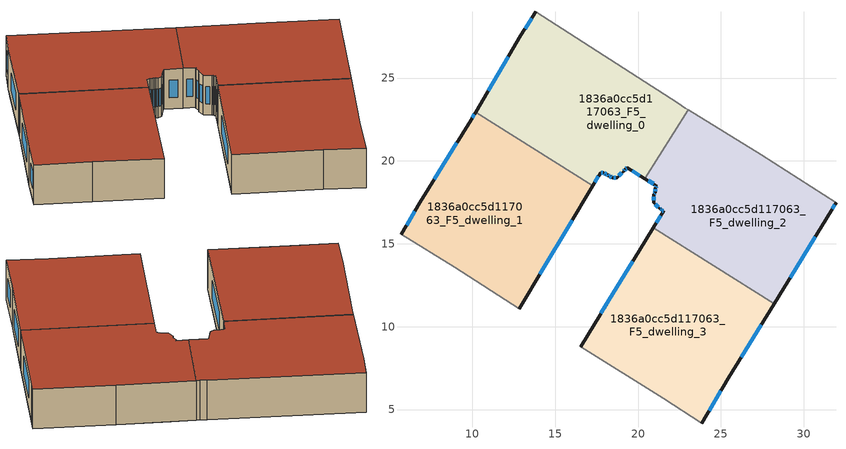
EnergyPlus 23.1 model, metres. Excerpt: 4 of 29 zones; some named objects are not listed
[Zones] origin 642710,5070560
1836a0cc5d117063_F5_dwelling_0
 floor to 1836a0cc5d117063_F4_dwelling_0 (EU_floor_Construction): 22.44,23.49 22.84,23.19 23.02,23.08 20.42,18.93 19.33,19.59 19.23,19.49 19.13,19.39 18.73,18.99 18.43,18.99 18.33,19.09 18.23,19.09 18.13,19.19 18.03,19.19 17.93,19.29 17.73,19.29 12.48,26.83 12.93,27.6 13.83,29 z15
 floor to 1836a0cc5d117063_F4_dwelling_1 (EU_floor_Construction): 12.48,26.83 17.73,19.29 17.27,18.51 10.2,22.95 z15
 wall outside (EU_wall_Construction): 17.27,18.51 17.73,19.29 17.93,19.29 18.03,19.19 18.13,19.19 18.23,19.09 18.33,19.09 18.43,18.99 18.73,18.99 19.13,19.39 19.23,19.49 19.33,19.59 20.42,18.93 / 13.83,29 12.93,27.6 10.2,22.95 z15:18
 wall to 1836a0cc5d117063_F5_dwelling_1 (EU_wall_Construction): 10.2,22.95 17.27,18.51 z15:18
 wall adiabatic (EU_wall_Construction): 23.02,23.08 22.84,23.19 22.44,23.49 13.83,29 z15:18
 wall to 1836a0cc5d117063_F5_dwelling_2 (EU_wall_Construction): 20.42,18.93 23.02,23.08 z15:18
 window (EU_Window_Construction): 18.52,18.99 18.65,18.99 / 18.36,19.06 18.41,19.02 / 18.26,19.09 18.31,19.09 / 18.16,19.16 18.2,19.12 / 18.06,19.19 18.1,19.19 / 17.96,19.26 18,19.22 / 17.79,19.29 17.88,19.29 / 17.4,18.73 17.6,19.07 / 12.17,26.29 10.96,24.25 / 13.58,28.61 13.18,27.99 / 19.64,19.4 20.11,19.11 / 19.26,19.52 19.31,19.56 / 19.16,19.42 19.21,19.46 / 18.85,19.1 19.02,19.28 z15.84:17.16
 roof outside (EU_roof_Construction): 20.42,18.93 23.02,23.08 22.84,23.19 22.44,23.49 13.83,29 12.93,27.6 10.2,22.95 17.27,18.51 17.73,19.29 17.93,19.29 18.03,19.19 18.13,19.19 18.23,19.09 18.33,19.09 18.43,18.99 18.73,18.99 19.13,19.39 19.23,19.49 19.33,19.59 z18
1836a0cc5d117063_F5_dwelling_1
 floor to 1836a0cc5d117063_F4_dwelling_2 (EU_floor_Construction): 9.97,22.56 15.12,15.16 15.37,15.33 12.83,11.08 8.93,13.59 5.72,15.59 6.82,17.49 9.93,22.49 z15
 floor to 1836a0cc5d117063_F4_dwelling_1 (EU_floor_Construction): 17.27,18.51 15.37,15.33 15.12,15.16 9.97,22.56 10.2,22.95 z15
 wall outside (EU_wall_Construction): 10.2,22.95 9.93,22.49 6.82,17.49 5.72,15.59 / 12.83,11.08 17.27,18.51 z15:18
 wall adiabatic (EU_wall_Construction): 5.72,15.59 8.93,13.59 12.83,11.08 z15:18
 window (EU_Window_Construction): 6.52,16.96 6.03,16.12 / 9.06,21.09 7.69,18.89 / 10.12,22.82 10,22.62 / 14.07,13.17 16.02,16.43 z15.84:17.16
 roof outside (EU_roof_Construction): 12.83,11.08 17.27,18.51 10.2,22.95 9.93,22.49 6.82,17.49 5.72,15.59 8.93,13.59 z18
1836a0cc5d117063_F5_dwelling_2
 floor to 1836a0cc5d117063_F4_dwelling_3 (EU_floor_Construction): 31.94,17.48 31.64,16.98 28.21,11.4 23.27,14.49 21.54,16.99 21.44,16.99 21.44,17.09 21.33,17.09 20.94,17.49 20.94,17.99 21.04,18.09 21.04,18.39 21.14,18.49 20.47,18.89 24.86,21.96 27.44,20.39 z15
 floor to 1836a0cc5d117063_F4_dwelling_0 (EU_floor_Construction): 24.86,21.96 20.47,18.89 20.42,18.93 23.02,23.08 z15
 floor to 1836a0cc5d117063_F4_dwelling_4 (EU_floor_Construction): 21.54,16.99 23.27,14.49 20.92,15.97 z15
 wall outside (EU_wall_Construction): 20.42,18.93 21.14,18.49 21.04,18.39 21.04,18.09 20.94,17.99 20.94,17.49 21.33,17.09 21.44,17.09 21.44,16.99 21.54,16.99 20.92,15.97 / 28.21,11.4 31.64,16.98 31.94,17.48 z15:18
 wall adiabatic (EU_wall_Construction): 31.94,17.48 27.44,20.39 23.02,23.08 z15:18
 wall to 1836a0cc5d117063_F5_dwelling_3 (EU_wall_Construction): 20.92,15.97 28.21,11.4 z15:18
 window (EU_Window_Construction): 20.94,17.85 20.94,17.63 / 21.01,18.06 20.96,18.02 / 21.04,18.3 21.04,18.17 / 21.11,18.46 21.06,18.42 / 20.62,18.8 20.93,18.61 / 31.73,17.12 31.86,17.34 / 29.17,12.96 30.68,15.42 / 21.36,16.7 21.09,16.26 / 21.46,16.99 21.51,16.99 / 21.44,17.06 21.44,17.02 / 21.36,17.09 21.41,17.09 / 21.05,17.37 21.22,17.2 z15.84:17.16
 roof outside (EU_roof_Construction): 28.21,11.4 31.64,16.98 31.94,17.48 27.44,20.39 23.02,23.08 20.42,18.93 21.14,18.49 21.04,18.39 21.04,18.09 20.94,17.99 20.94,17.49 21.33,17.09 21.44,17.09 21.44,16.99 21.54,16.99 20.92,15.97 z18
1836a0cc5d117063_F5_dwelling_3
 floor to 1836a0cc5d117063_F4_dwelling_4 (EU_floor_Construction): 23.27,14.49 26.91,9.28 25.44,6.88 23.83,4.18 21.53,5.68 16.53,8.78 20.92,15.97 z15
 floor to 1836a0cc5d117063_F4_dwelling_3 (EU_floor_Construction): 28.21,11.4 26.91,9.28 23.27,14.49 z15
 wall outside (EU_wall_Construction): 20.92,15.97 16.53,8.78 / 23.83,4.18 25.44,6.88 28.21,11.4 z15:18
 wall adiabatic (EU_wall_Construction): 16.53,8.78 21.53,5.68 23.83,4.18 z15:18
 window (EU_Window_Construction): 19.69,13.96 17.76,10.8 / 26.21,8.14 27.43,10.13 / 24.28,4.93 24.99,6.12 z15.84:17.16
 roof outside (EU_roof_Construction): 25.44,6.88 28.21,11.4 20.92,15.97 16.53,8.78 21.53,5.68 23.83,4.18 z18
[Building]
EU S2 Campaign: North Axis=0; Terrain=City; Solar Distribution=FullExterior
[Site:Location]
Lyon-Bron: Latitude=45.75; Longitude=5; Time Zone=1; Elevation=198
[SizingPeriod:WeatherFileDays]
AnnualSizingPeriod: Begin Month=1; Begin Day of Month=1; End Month=12; End Day of Month=31; Day of Week for Start Day=Monday; Use Weather File Daylight Saving Period=No; Use Weather File Rain and Snow Indicators=No
[MATERIAL]
EU_InternalMass_Material: Roughness=MediumRough; Thickness=0.1; Conductivity=1; Density=1800; Specific Heat=900; Thermal Absorptance=0.9; Solar Absorptance=0.7; Visible Absorptance=0.7
[MATERIAL:NOMASS] Roughness=MediumRough; Thermal Absorptance=0.9; Solar Absorptance=0.7; Visible Absorptance=0.7
Name | Thermal Resistance
EU_wall_NoMass | 0.776494
EU_roof_NoMass | 0.486893
EU_floor_NoMass | 0.421597
[WINDOWMATERIAL:SIMPLEGLAZINGSYSTEM]
EU_Window_SimpleGlazing: UFactor=4.24961; Solar Heat Gain Coefficient=0.83; Visible Transmittance=0.83
[CONSTRUCTION]
EU_wall_Construction: EU_wall_NoMass
EU_roof_Construction: EU_roof_NoMass
EU_floor_Construction: EU_floor_NoMass
EU_InternalMass_Construction: EU_InternalMass_Material
EU_Window_Construction: EU_Window_SimpleGlazing
[ZONE] Type=1; Multiplier=1; Ceiling Height=autocalculate; Floor Area=autocalculate; Part of Total Floor Area=Yes
Name | Volume
1836a0cc5d117063_F5_dwelling_0 | 217.181
1836a0cc5d117063_F5_dwelling_1 | 217.149
1836a0cc5d117063_F5_dwelling_2 | 217.172
1836a0cc5d117063_F5_dwelling_3 | 217.154
[INTERNALMASS] Construction=EU_InternalMass_Construction
Name | Zone or ZoneList | Surface Area
1836a0cc5d117063_F5_dwelling_0_EU_InternalMass | 1836a0cc5d117063_F5_dwelling_0 | 72.3936
1836a0cc5d117063_F5_dwelling_1_EU_InternalMass | 1836a0cc5d117063_F5_dwelling_1 | 72.3834
1836a0cc5d117063_F5_dwelling_2_EU_InternalMass | 1836a0cc5d117063_F5_dwelling_2 | 72.3907
1836a0cc5d117063_F5_dwelling_3_EU_InternalMass | 1836a0cc5d117063_F5_dwelling_3 | 72.385
[OTHEREQUIPMENT] Fuel Type=Electricity; Design Level Calculation Method=Watts/Area; Power per Zone Floor Area=1; Fraction Latent=0; Fraction Radiant=0; Fraction Lost=0; Carbon Dioxide Generation Rate=0; EndUse Subcategory=EU_Step8_InternalGains
Name | Zone or ZoneList or Space or SpaceList | Schedule
EU_Step8_InternalGain_1836a0cc5d117063_F5_dwelling_0_f000 | 1836a0cc5d117063_F5_dwelling_0 | EU_Step8_GainSchedule_1836a0cc5d117063_F5_dwelling_0_f000
EU_Step8_InternalGain_1836a0cc5d117063_F5_dwelling_1_f000 | 1836a0cc5d117063_F5_dwelling_1 | EU_Step8_GainSchedule_1836a0cc5d117063_F5_dwelling_1_f000
EU_Step8_InternalGain_1836a0cc5d117063_F5_dwelling_2_f000 | 1836a0cc5d117063_F5_dwelling_2 | EU_Step8_GainSchedule_1836a0cc5d117063_F5_dwelling_2_f000
EU_Step8_InternalGain_1836a0cc5d117063_F5_dwelling_3_f000 | 1836a0cc5d117063_F5_dwelling_3 | EU_Step8_GainSchedule_1836a0cc5d117063_F5_dwelling_3_f000
[ZONEVENTILATION:DESIGNFLOWRATE] Schedule=EU_AlwaysOn; Design Flow Rate Calculation Method=AirChanges/Hour; Air Changes per Hour=0.693814; Ventilation Type=Natural; Fan Pressure Rise=0; Fan Total Efficiency=1; Constant Term Coefficient=1; Temperature Term Coefficient=0; Velocity Term Coefficient=0; Velocity Squared Term Coefficient=0; Minimum Indoor Temperature=-100; Maximum Indoor Temperature=100; Delta Temperature=-100; Minimum Outdoor Temperature=-100; Maximum Outdoor Temperature=100; Maximum Wind Speed=40
Name | Zone or ZoneList or Space or SpaceList
EU_ConstantAir_1836a0cc5d117063_F5_dwelling_0 | 1836a0cc5d117063_F5_dwelling_0
EU_ConstantAir_1836a0cc5d117063_F5_dwelling_1 | 1836a0cc5d117063_F5_dwelling_1
EU_ConstantAir_1836a0cc5d117063_F5_dwelling_2 | 1836a0cc5d117063_F5_dwelling_2
EU_ConstantAir_1836a0cc5d117063_F5_dwelling_3 | 1836a0cc5d117063_F5_dwelling_3
[HVACTEMPLATE:ZONE:IDEALLOADSAIRSYSTEM] System Availability Schedule=EU_AlwaysOn; Maximum Heating Supply Air Temperature=50; Minimum Cooling Supply Air Temperature=13; Maximum Heating Supply Air Humidity Ratio=0.0156; Minimum Cooling Supply Air Humidity Ratio=0.0077; Heating Limit=NoLimit; Cooling Limit=NoLimit; Heating Availability Schedule=EU_AlwaysOn; Cooling Availability Schedule=EU_CoolingOff; Dehumidification Control Type=ConstantSensibleHeatRatio; Cooling Sensible Heat Ratio=0.7; Dehumidification Setpoint=60; Humidification Control Type=None; Humidification Setpoint=30; Outdoor Air Method=None; Outdoor Air Flow Rate per Person=0.00944; Outdoor Air Flow Rate per Zone Floor Area=0; Outdoor Air Flow Rate per Zone=0; Demand Controlled Ventilation Type=None; Outdoor Air Economizer Type=NoEconomizer; Heat Recovery Type=None; Sensible Heat Recovery Effectiveness=0.7; Latent Heat Recovery Effectiveness=0.65
Name | Template Thermostat
1836a0cc5d117063_F5_dwelling_0 | EU_HeatOnly_1836a0cc5d117063_F5_dwelling_0
1836a0cc5d117063_F5_dwelling_1 | EU_HeatOnly_1836a0cc5d117063_F5_dwelling_1
1836a0cc5d117063_F5_dwelling_2 | EU_HeatOnly_1836a0cc5d117063_F5_dwelling_2
1836a0cc5d117063_F5_dwelling_3 | EU_HeatOnly_1836a0cc5d117063_F5_dwelling_3
[SIZING:ZONE] Zone Cooling Design Supply Air Temperature Input Method=SupplyAirTemperature; Zone Cooling Design Supply Air Temperature=13; Zone Heating Design Supply Air Temperature Input Method=SupplyAirTemperature; Zone Heating Design Supply Air Temperature=50; Zone Cooling Design Supply Air Humidity Ratio=0.008; Zone Heating Design Supply Air Humidity Ratio=0.008; Cooling Design Air Flow Method=DesignDay; Cooling Design Air Flow Rate=0; Cooling Minimum Air Flow per Zone Floor Area=0.000762; Cooling Minimum Air Flow=0; Cooling Minimum Air Flow Fraction=0.2; Heating Design Air Flow Method=DesignDay; Heating Design Air Flow Rate=0; Heating Maximum Air Flow per Zone Floor Area=0.002032; Heating Maximum Air Flow=0.141576; Heating Maximum Air Flow Fraction=0.3; Account for Dedicated Outdoor Air System=No; Dedicated Outdoor Air System Control Strategy=NeutralSupplyAir; Dedicated Outdoor Air Low Setpoint Temperature for Design=autosize; Dedicated Outdoor Air High Setpoint Temperature for Design=autosize; Zone Load Sizing Method=Sensible Load Only No Latent Load; Zone Latent Cooling Design Supply Air Humidity Ratio Input Method=HumidityRatioDifference; Zone Cooling Design Supply Air Humidity Ratio Difference=0.005; Zone Latent Heating Design Supply Air Humidity Ratio Input Method=HumidityRatioDifference; Zone Humidification Design Supply Air Humidity Ratio Difference=0.005
1836a0cc5d117063_F5_dwelling_0; 1836a0cc5d117063_F5_dwelling_1; 1836a0cc5d117063_F5_dwelling_2; 1836a0cc5d117063_F5_dwelling_3
[SCHEDULE:CONSTANT]
Name | Hourly Value
EU_AlwaysOn | 1
EU_CoolingOff | 0
[SCHEDULE:FILE] Column Number=1; Rows to Skip at Top=0; Number of Hours of Data=8760; Column Separator=Comma; Interpolate to Timestep=No; Minutes per Item=60; Adjust Schedule for Daylight Savings=Yes
Name | File
EU_Step8_GainSchedule_1836a0cc5d117063_F5_dwelling_0_f000 | ../../schedules/1836a0cc5d117063/1836a0cc5d117063_F5_dwelling_0_f000_gain.csv
EU_Step8_GainSchedule_1836a0cc5d117063_F5_dwelling_1_f000 | ../../schedules/1836a0cc5d117063/1836a0cc5d117063_F5_dwelling_1_f000_gain.csv
EU_Step8_GainSchedule_1836a0cc5d117063_F5_dwelling_2_f000 | ../../schedules/1836a0cc5d117063/1836a0cc5d117063_F5_dwelling_2_f000_gain.csv
EU_Step8_GainSchedule_1836a0cc5d117063_F5_dwelling_3_f000 | ../../schedules/1836a0cc5d117063/1836a0cc5d117063_F5_dwelling_3_f000_gain.csv
